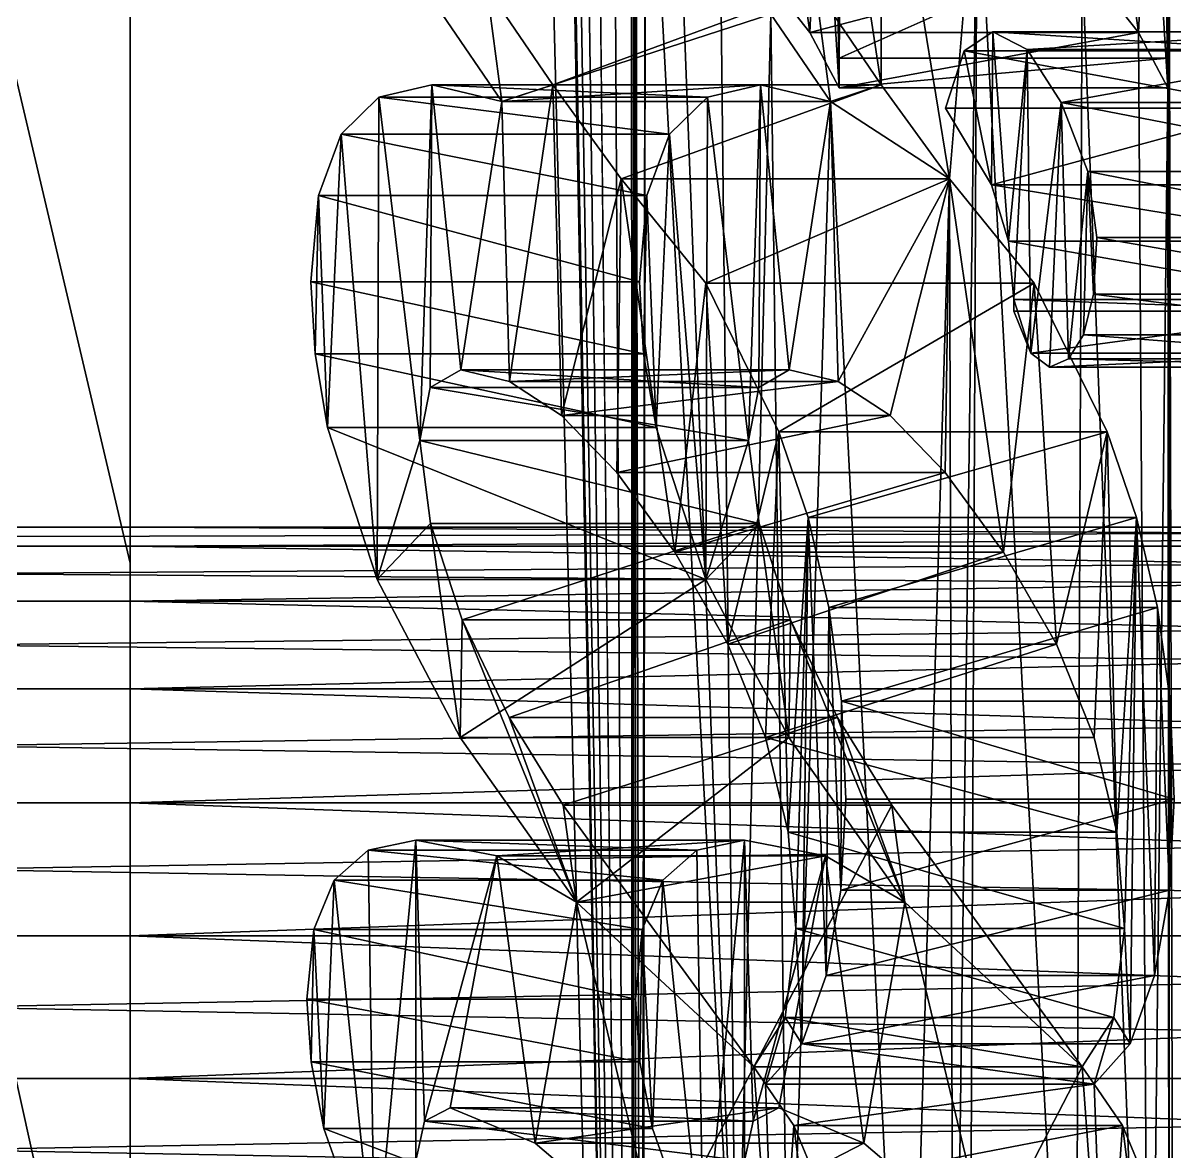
# Model space of a CAD drawing. Extents: x -32 to 32, y 0 to 66.2.
# Drawn here: x -10.292 to -7.156, y 17.925 to 20.997 of the extents above; entities that cross this region are included whole.
import ezdxf

# ---------------------------------------------------------------- set-up
doc = ezdxf.new("R2010")
doc.units = 0
doc.header["$MEASUREMENT"] = 0
doc.layers.add('STL2DXF', color=7, linetype='Continuous')

msp = doc.modelspace()

# ---------------------------------------------------------------- linework, layer by layer
at = {"layer": 'STL2DXF'}
for points in [[(-32, 0, 1), (0, 66.25, 1), (0, 0, 1)], [(0, 66.25, 1), (-32, 0, 1), (-32, 66.25, 1)], [(-21, 0, 20.125), (-10, 6.7224, 20.125), (-21, 66.25, 20.125)], [(-21, 66.25, 20.125), (-10, 6.7224, 20.125), (-10, 9.5276, 20.125)], [(-21, 66.25, 20.125), (-10, 9.5276, 20.125), (-10, 16.7224, 20.125)], [(-21, 66.25, 20.125), (-10, 16.7224, 20.125), (-10, 19.5276, 20.125)], [(-21, 66.25, 20.125), (-10, 19.5276, 20.125), (-10, 26.7224, 20.125)], [(-10, 0, 37.45), (-8.6315, 12.5972, 40.1869), (-10, 66.25, 37.45)], [(-10, 66.25, 37.45), (-8.6315, 12.5972, 40.1869), (-9.322, 49.4532, 38.8059)], [(-10, 66.25, 37.45), (-10, 48.125, 22.125), (-10, 0, 37.45)], [(-9.322, 49.4532, 38.8059), (-8.6315, 12.5972, 40.1869), (-9.2997, 49.0552, 38.8506)], [(-9.2997, 49.0552, 38.8506), (-8.6315, 12.5972, 40.1869), (-9.2326, 48.6612, 38.9848)], [(-9.2326, 48.6612, 38.9848), (-8.6315, 12.5972, 40.1869), (-9.1315, 48.3012, 39.1869)], [(-9.1315, 48.3012, 39.1869), (-8.6315, 12.5972, 40.1869), (-9.0001, 48.0052, 39.4499)], [(-10, 38.125, 22.125), (-10, 0, 37.45), (-10, 48.125, 22.125)], [(-9.0001, 48.0052, 39.4499), (-8.6315, 12.5972, 40.1869), (-8.8274, 47.7572, 39.7951)], [(-8.8274, 47.7572, 39.7951), (-8.6315, 12.5972, 40.1869), (-8.6387, 30.5732, 40.1726)], [(-10, 18.125, 22.125), (-10, 0, 37.45), (-10, 38.125, 22.125)], [(-10, 38.125, 22.125), (-10, 28.125, 22.125), (-10, 18.125, 22.125)], [(-8.6315, 12.5972, 40.1869), (-8.6284, 30.3177, 40.1932), (-8.6387, 30.5732, 40.1726)], [(-8.6284, 30.3177, 40.1932), (-8.6315, 12.5972, 40.1869), (-8.6244, 14.8692, 40.2012)], [(-8.6244, 22.1412, 40.2012), (-8.6284, 30.3177, 40.1932), (-8.6244, 14.8692, 40.2012)], [(-10, 27.7368, 22.0739), (-10, 18.5132, 22.0739), (-10, 28.125, 22.125)], [(-10, 28.125, 22.125), (-10, 18.5132, 22.0739), (-10, 18.125, 22.125)], [(-10, 27.375, 21.924), (-10, 18.875, 21.924), (-10, 27.7368, 22.0739)], [(-10, 27.7368, 22.0739), (-10, 18.875, 21.924), (-10, 18.5132, 22.0739)], [(-10, 27.0643, 21.6857), (-10, 19.1857, 21.6857), (-10, 27.375, 21.924)], [(-10, 27.375, 21.924), (-10, 19.1857, 21.6857), (-10, 18.875, 21.924)], [(-10, 26.826, 21.375), (-10, 19.424, 21.375), (-10, 27.0643, 21.6857)], [(-10, 27.0643, 21.6857), (-10, 19.424, 21.375), (-10, 19.1857, 21.6857)], [(-10, 26.6761, 21.0132), (-10, 19.5739, 21.0132), (-10, 26.826, 21.375)], [(-10, 26.826, 21.375), (-10, 19.5739, 21.0132), (-10, 19.424, 21.375)], [(-10, 19.5739, 20.2368), (-10, 26.7224, 20.125), (-10, 19.5276, 20.125)], [(-10, 26.7224, 20.125), (-10, 19.5739, 20.2368), (-10, 26.6761, 20.2368)], [(-10, 26.6761, 20.2368), (-10, 19.5739, 20.2368), (-10, 26.625, 20.625)], [(-10, 26.625, 20.625), (-10, 19.625, 20.625), (-10, 26.6761, 21.0132)], [(-10, 26.6761, 21.0132), (-10, 19.625, 20.625), (-10, 19.5739, 21.0132)], [(-10, 26.625, 20.625), (-10, 19.5739, 20.2368), (-10, 19.625, 20.625)], [(-8.6099, 15.0757, 40.2303), (-8.6244, 22.1412, 40.2012), (-8.6244, 14.8692, 40.2012)], [(-8.6244, 22.1412, 40.2012), (-8.6099, 15.0757, 40.2303), (-8.5967, 21.8712, 40.2567)], [(-8.2809, 21.9252, 43.1242), (-8.3024, 21.1652, 43.0813), (-8.1495, 20.9712, 43.3872)], [(-8.2809, 21.9252, 43.1242), (-8.1495, 20.9712, 43.3872), (-8.1199, 21.6292, 43.4462)], [(-7.3865, 21.9252, 42.677), (-7.408, 21.1652, 42.6341), (-7.255, 20.9712, 42.94)], [(-7.3865, 21.9252, 42.677), (-7.255, 20.9712, 42.94), (-7.2255, 21.6292, 42.999)], [(-8.5967, 21.8712, 40.2567), (-8.6099, 15.0757, 40.2303), (-8.6029, 17.4372, 40.2441)], [(-8.5967, 21.8712, 40.2567), (-8.6029, 17.4372, 40.2441), (-8.3498, 17.2612, 40.7504)], [(-8.5967, 21.8712, 40.2567), (-8.3498, 17.2612, 40.7504), (-8.5135, 21.5732, 40.423)], [(-8.1047, 21.8132, 41.2405), (-8.1342, 21.0932, 41.1815), (-7.9554, 20.8292, 41.5393)], [(-8.1047, 21.8132, 41.2405), (-7.9554, 20.8292, 41.5393), (-7.9554, 21.7172, 41.5393)], [(-7.0574, 21.7332, 43.3353), (-7.1718, 21.3012, 43.1063), (-7.154, 14.4292, 43.1421)], [(-7.9554, 21.7172, 41.5393), (-7.9554, 20.8292, 41.5393), (-7.7693, 20.5732, 41.9114)], [(-7.9554, 21.7172, 41.5393), (-7.7693, 20.5732, 41.9114), (-7.6942, 21.4772, 42.0616)], [(-8.1199, 21.6292, 43.4462), (-8.1495, 20.9712, 43.3872), (-8.0698, 20.8212, 43.5464)], [(-8.1199, 21.6292, 43.4462), (-8.0698, 20.8212, 43.5464), (-8.0797, 21.4692, 43.5267)], [(-7.2255, 21.6292, 42.999), (-7.255, 20.9712, 42.94), (-7.1754, 20.8212, 43.0992)], [(-7.2255, 21.6292, 42.999), (-7.1754, 20.8212, 43.0992), (-7.1853, 21.4692, 43.0795)], [(-8.5135, 21.5732, 40.423), (-8.3498, 17.2612, 40.7504), (-8.3936, 21.2792, 40.6627)], [(-8.0797, 21.4692, 43.5267), (-8.0698, 20.8212, 43.5464), (-8.0698, 20.9012, 43.5464)], [(-8.0797, 21.4692, 43.5267), (-8.0698, 20.9012, 43.5464), (-8.0663, 21.3012, 43.5535)], [(-7.6942, 21.4772, 42.0616), (-7.7693, 20.5732, 41.9114), (-7.7586, 16.6132, 41.9328)], [(-7.6942, 21.4772, 42.0616), (-7.7586, 16.6132, 41.9328), (-7.7157, 16.7172, 42.0187)], [(-7.6942, 21.4772, 42.0616), (-7.7157, 16.7172, 42.0187), (-7.4276, 16.5172, 42.5947)], [(-7.6942, 21.4772, 42.0616), (-7.4276, 16.5172, 42.5947), (-7.408, 21.1652, 42.6341)], [(-7.1853, 21.4692, 43.0795), (-7.1754, 20.8212, 43.0992), (-7.1754, 20.9012, 43.0992)], [(-7.1853, 21.4692, 43.0795), (-7.1754, 20.9012, 43.0992), (-7.1718, 21.3012, 43.1063)], [(-7.1718, 21.3012, 43.1063), (-8.0698, 20.9012, 43.5464), (-7.1754, 20.9012, 43.0992)], [(-8.0698, 20.9012, 43.5464), (-7.1718, 21.3012, 43.1063), (-8.0663, 21.3012, 43.5535)], [(-7.1754, 20.9012, 43.0992), (-7.1718, 16.4692, 43.1063), (-7.1718, 21.3012, 43.1063)], [(-7.1718, 21.3012, 43.1063), (-7.1718, 16.4692, 43.1063), (-7.1718, 14.7687, 43.1063)], [(-7.1718, 21.3012, 43.1063), (-7.1718, 14.7687, 43.1063), (-7.154, 14.4292, 43.1421)], [(-8.3936, 21.2792, 40.6627), (-8.3498, 17.2612, 40.7504), (-8.2559, 21.0212, 40.9382)], [(-7.408, 21.1652, 42.6341), (-8.1495, 20.9712, 43.3872), (-8.3024, 21.1652, 43.0813)], [(-8.1495, 20.9712, 43.3872), (-7.408, 21.1652, 42.6341), (-7.255, 20.9712, 42.94)], [(-7.408, 21.1652, 42.6341), (-7.4276, 16.5172, 42.5947), (-7.2255, 16.4452, 42.999)], [(-7.408, 21.1652, 42.6341), (-7.2255, 16.4452, 42.999), (-7.255, 20.9712, 42.94)], [(-9.0287, 21.0932, 41.6287), (-9.1503, 21.0212, 41.3854), (-8.9879, 20.7837, 41.7102)], [(-8.8498, 20.8292, 41.9865), (-8.1342, 21.0932, 41.1815), (-9.0287, 21.0932, 41.6287)], [(-9.0287, 21.0932, 41.6287), (-8.9879, 20.7837, 41.7102), (-8.8498, 20.8292, 41.9865)], [(-8.1342, 21.0932, 41.1815), (-8.8498, 20.8292, 41.9865), (-7.9554, 20.8292, 41.5393)], [(-8.1342, 21.0932, 41.1815), (-8.2559, 21.0212, 40.9382), (-8.0935, 20.7837, 41.263)], [(-8.1342, 21.0932, 41.1815), (-8.0935, 20.7837, 41.263), (-7.9554, 20.8292, 41.5393)], [(-8.2559, 21.0212, 40.9382), (-8.9879, 20.7837, 41.7102), (-9.1503, 21.0212, 41.3854)], [(-8.9879, 20.7837, 41.7102), (-8.2559, 21.0212, 40.9382), (-8.0935, 20.7837, 41.263)], [(-8.2559, 21.0212, 40.9382), (-8.3498, 17.2612, 40.7504), (-8.2078, 17.1652, 41.0344)], [(-8.2559, 21.0212, 40.9382), (-8.2078, 17.1652, 41.0344), (-8.0935, 20.7837, 41.263)], [(-7.255, 20.9712, 42.94), (-8.0698, 20.8212, 43.5464), (-8.1495, 20.9712, 43.3872)], [(-8.0698, 20.8212, 43.5464), (-7.255, 20.9712, 42.94), (-7.1754, 20.8212, 43.0992)], [(-7.6513, 20.9732, 44.3836), (-6.8355, 20.9212, 43.7789), (-7.73, 20.9212, 44.2261)], [(-7.73, 20.9212, 44.2261), (-7.6548, 20.5572, 44.3764), (-7.6513, 20.9732, 44.3836)], [(-7.6513, 20.9732, 44.3836), (-7.6548, 20.5572, 44.3764), (-7.6092, 20.4032, 44.4676)], [(-7.5582, 20.9252, 44.5696), (-6.7568, 20.9732, 43.9363), (-7.6513, 20.9732, 44.3836)], [(-6.8355, 20.9212, 43.7789), (-7.6513, 20.9732, 44.3836), (-6.7568, 20.9732, 43.9363)], [(-7.6513, 20.9732, 44.3836), (-7.6092, 20.4032, 44.4676), (-7.5582, 20.9252, 44.5696)], [(-6.7568, 20.9732, 43.9363), (-7.5582, 20.9252, 44.5696), (-6.6638, 20.9252, 44.1224)], [(-7.255, 20.9712, 42.94), (-7.2255, 16.4452, 42.999), (-7.1754, 20.8212, 43.0992)], [(-7.73, 20.9212, 44.2261), (-6.8856, 20.7652, 43.6787), (-7.7801, 20.7652, 44.126)], [(-7.6548, 20.5572, 44.3764), (-7.73, 20.9212, 44.2261), (-7.7801, 20.7652, 44.126)], [(-6.8856, 20.7652, 43.6787), (-7.73, 20.9212, 44.2261), (-6.8355, 20.9212, 43.7789)], [(-7.5582, 20.9252, 44.5696), (-7.6092, 20.4032, 44.4676), (-7.594, 20.2452, 44.498)], [(-7.594, 20.2452, 44.498), (-7.5484, 20.0992, 44.5893), (-7.5582, 20.9252, 44.5696)], [(-7.4652, 20.7812, 44.7556), (-6.6638, 20.9252, 44.1224), (-7.5582, 20.9252, 44.5696)], [(-7.5582, 20.9252, 44.5696), (-7.5484, 20.0992, 44.5893), (-7.4652, 20.7812, 44.7556)], [(-6.6638, 20.9252, 44.1224), (-7.4652, 20.7812, 44.7556), (-6.5708, 20.7812, 44.3084)], [(-7.1754, 20.9012, 43.0992), (-8.0698, 20.8212, 43.5464), (-7.1754, 20.8212, 43.0992)], [(-8.0698, 20.8212, 43.5464), (-7.1754, 20.9012, 43.0992), (-8.0698, 20.9012, 43.5464)], [(-7.1754, 20.8212, 43.0992), (-7.1718, 16.4692, 43.1063), (-7.1754, 20.9012, 43.0992)], [(-9.1789, 20.8292, 41.3282), (-8.4285, 20.7957, 40.593), (-9.3229, 20.7957, 41.0402)], [(-9.2111, 19.8612, 41.2638), (-9.1789, 20.8292, 41.3282), (-9.3229, 20.7957, 41.0402)], [(-9.1789, 20.8292, 41.3282), (-9.2111, 19.8612, 41.2638), (-9.1834, 20.0052, 41.3193)], [(-9.1789, 20.8292, 41.3282), (-9.1834, 20.0052, 41.3193), (-9.1002, 20.0532, 41.4856)], [(-8.4285, 20.7957, 40.593), (-9.1789, 20.8292, 41.3282), (-8.2845, 20.8292, 40.881)], [(-8.9879, 20.7837, 41.7102), (-8.2845, 20.8292, 40.881), (-9.1789, 20.8292, 41.3282)], [(-9.1789, 20.8292, 41.3282), (-9.1002, 20.0532, 41.4856), (-8.9879, 20.7837, 41.7102)], [(-8.2845, 20.8292, 40.881), (-8.9879, 20.7837, 41.7102), (-8.0935, 20.7837, 41.263)], [(-8.8498, 20.8292, 41.9865), (-8.9879, 20.7837, 41.7102), (-8.9672, 20.0222, 41.7517)], [(-8.8498, 20.8292, 41.9865), (-8.9672, 20.0222, 41.7517), (-8.8256, 19.9292, 42.0348)], [(-8.6637, 20.5732, 42.3586), (-7.9554, 20.8292, 41.5393), (-8.8498, 20.8292, 41.9865)], [(-8.8498, 20.8292, 41.9865), (-8.8256, 19.9292, 42.0348), (-8.6637, 20.5732, 42.3586)], [(-7.9554, 20.8292, 41.5393), (-8.6637, 20.5732, 42.3586), (-7.7693, 20.5732, 41.9114)], [(-8.2845, 20.8292, 40.881), (-8.3167, 19.8612, 40.8166), (-8.4285, 20.7957, 40.593)], [(-8.3167, 19.8612, 40.8166), (-8.2845, 20.8292, 40.881), (-8.289, 20.0052, 40.872)], [(-8.289, 20.0052, 40.872), (-8.2845, 20.8292, 40.881), (-8.2058, 20.0532, 41.0384)], [(-8.2058, 20.0532, 41.0384), (-8.2845, 20.8292, 40.881), (-8.0935, 20.7837, 41.263)], [(-7.9554, 20.8292, 41.5393), (-8.0935, 20.7837, 41.263), (-7.7693, 20.5732, 41.9114)], [(-9.3229, 20.7957, 41.0402), (-8.5314, 20.6952, 40.3873), (-9.4258, 20.6952, 40.8345)], [(-9.4258, 20.6952, 40.8345), (-9.3274, 19.4832, 41.0312), (-9.3229, 20.7957, 41.0402)], [(-9.3229, 20.7957, 41.0402), (-9.3274, 19.4832, 41.0312), (-9.2111, 19.8612, 41.2638)], [(-8.5314, 20.6952, 40.3873), (-9.3229, 20.7957, 41.0402), (-8.4285, 20.7957, 40.593)], [(-8.433, 19.4832, 40.584), (-8.5314, 20.6952, 40.3873), (-8.4285, 20.7957, 40.593)], [(-8.433, 19.4832, 40.584), (-8.4285, 20.7957, 40.593), (-8.3167, 19.8612, 40.8166)], [(-7.1754, 20.8212, 43.0992), (-7.2255, 16.4452, 42.999), (-7.1718, 16.4692, 43.1063)], [(-8.9879, 20.7837, 41.7102), (-9.1002, 20.0532, 41.4856), (-8.9672, 20.0222, 41.7517)], [(-8.0935, 20.7837, 41.263), (-8.2078, 17.1652, 41.0344), (-7.8838, 16.6932, 41.6824)], [(-8.2058, 20.0532, 41.0384), (-8.0935, 20.7837, 41.263), (-8.0728, 20.0222, 41.3045)], [(-8.0935, 20.7837, 41.263), (-7.8838, 16.6932, 41.6824), (-7.7693, 20.5732, 41.9114)], [(-8.0728, 20.0222, 41.3045), (-8.0935, 20.7837, 41.263), (-7.7693, 20.5732, 41.9114)], [(-6.8856, 20.7652, 43.6787), (-7.6548, 20.5572, 44.3764), (-7.7801, 20.7652, 44.126)], [(-7.6548, 20.5572, 44.3764), (-6.8856, 20.7652, 43.6787), (-6.7604, 20.5572, 43.9292)], [(-7.4652, 20.7812, 44.7556), (-7.5484, 20.0992, 44.5893), (-7.4974, 20.0612, 44.6912)], [(-7.4652, 20.7812, 44.7556), (-7.4974, 20.0612, 44.6912), (-7.4455, 20.0832, 44.795)], [(-6.4983, 20.5932, 44.4533), (-7.4652, 20.7812, 44.7556), (-7.3928, 20.5932, 44.9005)], [(-7.4652, 20.7812, 44.7556), (-6.4983, 20.5932, 44.4533), (-6.5708, 20.7812, 44.3084)], [(-7.4652, 20.7812, 44.7556), (-7.4455, 20.0832, 44.795), (-7.3928, 20.5932, 44.9005)], [(-9.4258, 20.6952, 40.8345), (-8.5931, 20.5277, 40.2638), (-9.4875, 20.5277, 40.711)], [(-9.4875, 20.5277, 40.711), (-9.4629, 19.8967, 40.7602), (-9.4258, 20.6952, 40.8345)], [(-9.4258, 20.6952, 40.8345), (-9.4629, 19.8967, 40.7602), (-9.3274, 19.4832, 41.0312)], [(-8.5931, 20.5277, 40.2638), (-9.4258, 20.6952, 40.8345), (-8.5314, 20.6952, 40.3873)], [(-8.5685, 19.8967, 40.313), (-8.5931, 20.5277, 40.2638), (-8.5314, 20.6952, 40.3873)], [(-8.5685, 19.8967, 40.313), (-8.5314, 20.6952, 40.3873), (-8.433, 19.4832, 40.584)], [(-8.6637, 20.5732, 42.3586), (-8.8256, 19.9292, 42.0348), (-8.6756, 19.7742, 42.3349)], [(-8.6637, 20.5732, 42.3586), (-8.6756, 19.7742, 42.3349), (-8.5171, 19.5572, 42.6519)], [(-8.433, 20.2892, 42.8201), (-7.7693, 20.5732, 41.9114), (-8.6637, 20.5732, 42.3586)], [(-8.6637, 20.5732, 42.3586), (-8.5171, 19.5572, 42.6519), (-8.433, 20.2892, 42.8201)], [(-7.7693, 20.5732, 41.9114), (-8.433, 20.2892, 42.8201), (-7.5386, 20.2892, 42.3729)], [(-8.0728, 20.0222, 41.3045), (-7.7693, 20.5732, 41.9114), (-7.9312, 19.9292, 41.5876)], [(-7.9312, 19.9292, 41.5876), (-7.7693, 20.5732, 41.9114), (-7.7812, 19.7742, 41.8877)], [(-7.7693, 20.5732, 41.9114), (-7.8838, 16.6932, 41.6824), (-7.7586, 16.6132, 41.9328)], [(-7.7812, 19.7742, 41.8877), (-7.7693, 20.5732, 41.9114), (-7.6226, 19.5572, 42.2047)], [(-7.6226, 19.5572, 42.2047), (-7.7693, 20.5732, 41.9114), (-7.5386, 20.2892, 42.3729)], [(-7.3928, 20.5932, 44.9005), (-7.4455, 20.0832, 44.795), (-7.4044, 20.1492, 44.8773)], [(-7.3928, 20.5932, 44.9005), (-7.4044, 20.1492, 44.8773), (-7.3776, 20.2592, 44.9309)], [(-6.4742, 20.4132, 44.5016), (-7.3928, 20.5932, 44.9005), (-7.3686, 20.4132, 44.9488)], [(-7.3928, 20.5932, 44.9005), (-6.4742, 20.4132, 44.5016), (-6.4983, 20.5932, 44.4533)], [(-7.3928, 20.5932, 44.9005), (-7.3776, 20.2592, 44.9309), (-7.3686, 20.4132, 44.9488)], [(-7.6548, 20.5572, 44.3764), (-6.7148, 20.4032, 44.0204), (-7.6092, 20.4032, 44.4676)], [(-6.7148, 20.4032, 44.0204), (-7.6548, 20.5572, 44.3764), (-6.7604, 20.5572, 43.9292)], [(-9.4875, 20.5277, 40.711), (-8.6137, 20.2932, 40.2227), (-9.5081, 20.2932, 40.6699)], [(-9.4968, 20.0971, 40.6925), (-9.4875, 20.5277, 40.711), (-9.5081, 20.2932, 40.6699)], [(-9.4875, 20.5277, 40.711), (-9.4968, 20.0971, 40.6925), (-9.4629, 19.8967, 40.7602)], [(-8.6137, 20.2932, 40.2227), (-9.4875, 20.5277, 40.711), (-8.5931, 20.5277, 40.2638)], [(-8.5931, 20.5277, 40.2638), (-8.6024, 20.0971, 40.2453), (-8.6137, 20.2932, 40.2227)], [(-8.6024, 20.0971, 40.2453), (-8.5931, 20.5277, 40.2638), (-8.5685, 19.8967, 40.313)], [(-7.6092, 20.4032, 44.4676), (-6.6996, 20.2452, 44.0508), (-7.594, 20.2452, 44.498)], [(-6.6996, 20.2452, 44.0508), (-7.6092, 20.4032, 44.4676), (-6.7148, 20.4032, 44.0204)], [(-6.4831, 20.2592, 44.4837), (-7.3686, 20.4132, 44.9488), (-7.3776, 20.2592, 44.9309)], [(-7.3686, 20.4132, 44.9488), (-6.4831, 20.2592, 44.4837), (-6.4742, 20.4132, 44.5016)], [(-9.5081, 20.2932, 40.6699), (-8.6024, 20.0971, 40.2453), (-9.4968, 20.0971, 40.6925)], [(-8.6024, 20.0971, 40.2453), (-9.5081, 20.2932, 40.6699), (-8.6137, 20.2932, 40.2227)], [(-8.433, 20.2892, 42.8201), (-8.5171, 19.5572, 42.6519), (-8.3731, 19.3072, 42.94)], [(-8.2344, 19.8852, 43.2172), (-7.5386, 20.2892, 42.3729), (-8.433, 20.2892, 42.8201)], [(-8.433, 20.2892, 42.8201), (-8.3731, 19.3072, 42.94), (-8.2344, 19.8852, 43.2172)], [(-7.5386, 20.2892, 42.3729), (-8.2344, 19.8852, 43.2172), (-7.34, 19.8852, 42.77)], [(-7.6226, 19.5572, 42.2047), (-7.5386, 20.2892, 42.3729), (-7.4786, 19.3072, 42.4927)], [(-7.4786, 19.3072, 42.4927), (-7.5386, 20.2892, 42.3729), (-7.34, 19.8852, 42.77)], [(-6.51, 20.1492, 44.4301), (-7.3776, 20.2592, 44.9309), (-7.4044, 20.1492, 44.8773)], [(-7.3776, 20.2592, 44.9309), (-6.51, 20.1492, 44.4301), (-6.4831, 20.2592, 44.4837)], [(-7.594, 20.2452, 44.498), (-6.6996, 20.2132, 44.0508), (-7.594, 20.2132, 44.498)], [(-6.6996, 20.2132, 44.0508), (-7.594, 20.2452, 44.498), (-6.6996, 20.2452, 44.0508)], [(-7.5484, 20.0992, 44.5893), (-7.594, 20.2452, 44.498), (-7.594, 20.2132, 44.498)], [(-6.6996, 20.2132, 44.0508), (-7.5484, 20.0992, 44.5893), (-7.594, 20.2132, 44.498)], [(-7.5484, 20.0992, 44.5893), (-6.6996, 20.2132, 44.0508), (-6.654, 20.0992, 44.1421)], [(-6.5511, 20.0832, 44.3478), (-7.4044, 20.1492, 44.8773), (-7.4455, 20.0832, 44.795)], [(-7.4044, 20.1492, 44.8773), (-6.5511, 20.0832, 44.3478), (-6.51, 20.1492, 44.4301)], [(-9.4968, 20.0971, 40.6925), (-8.5685, 19.8967, 40.313), (-9.4629, 19.8967, 40.7602)], [(-8.5685, 19.8967, 40.313), (-9.4968, 20.0971, 40.6925), (-8.6024, 20.0971, 40.2453)], [(-6.654, 20.0992, 44.1421), (-7.4974, 20.0612, 44.6912), (-7.5484, 20.0992, 44.5893)], [(-7.4974, 20.0612, 44.6912), (-6.654, 20.0992, 44.1421), (-6.603, 20.0612, 44.244)], [(-6.603, 20.0612, 44.244), (-7.4455, 20.0832, 44.795), (-7.4974, 20.0612, 44.6912)], [(-7.4455, 20.0832, 44.795), (-6.603, 20.0612, 44.244), (-6.5511, 20.0832, 44.3478)], [(-8.289, 20.0052, 40.872), (-9.1002, 20.0532, 41.4856), (-9.1834, 20.0052, 41.3193)], [(-8.2058, 20.0532, 41.0384), (-8.9672, 20.0222, 41.7517), (-9.1002, 20.0532, 41.4856)], [(-9.1002, 20.0532, 41.4856), (-8.289, 20.0052, 40.872), (-8.2058, 20.0532, 41.0384)], [(-8.9672, 20.0222, 41.7517), (-8.2058, 20.0532, 41.0384), (-8.0728, 20.0222, 41.3045)], [(-8.0728, 20.0222, 41.3045), (-8.8256, 19.9292, 42.0348), (-8.9672, 20.0222, 41.7517)], [(-8.8256, 19.9292, 42.0348), (-8.0728, 20.0222, 41.3045), (-7.9312, 19.9292, 41.5876)], [(-8.3167, 19.8612, 40.8166), (-9.1834, 20.0052, 41.3193), (-9.2111, 19.8612, 41.2638)], [(-9.1834, 20.0052, 41.3193), (-8.3167, 19.8612, 40.8166), (-8.289, 20.0052, 40.872)], [(-7.9312, 19.9292, 41.5876), (-8.6756, 19.7742, 42.3349), (-8.8256, 19.9292, 42.0348)], [(-8.6756, 19.7742, 42.3349), (-7.9312, 19.9292, 41.5876), (-7.7812, 19.7742, 41.8877)], [(-9.4629, 19.8967, 40.7602), (-8.433, 19.4832, 40.584), (-9.3274, 19.4832, 41.0312)], [(-8.433, 19.4832, 40.584), (-9.4629, 19.8967, 40.7602), (-8.5685, 19.8967, 40.313)], [(-8.2344, 19.8852, 43.2172), (-8.3731, 19.3072, 42.94), (-8.2702, 19.0532, 43.1457)], [(-8.2344, 19.8852, 43.2172), (-8.2702, 19.0532, 43.1457), (-8.2085, 18.7952, 43.2691)], [(-8.1546, 19.6517, 43.3769), (-7.34, 19.8852, 42.77), (-8.2344, 19.8852, 43.2172)], [(-8.2344, 19.8852, 43.2172), (-8.2085, 18.7952, 43.2691), (-8.1546, 19.6517, 43.3769)], [(-7.34, 19.8852, 42.77), (-8.1546, 19.6517, 43.3769), (-7.2602, 19.6517, 42.9297)], [(-7.4786, 19.3072, 42.4927), (-7.34, 19.8852, 42.77), (-7.3758, 19.0532, 42.6985)], [(-7.3758, 19.0532, 42.6985), (-7.34, 19.8852, 42.77), (-7.3141, 18.7952, 42.8219)], [(-7.3141, 18.7952, 42.8219), (-7.34, 19.8852, 42.77), (-7.2602, 19.6517, 42.9297)], [(-9.2111, 19.8612, 41.2638), (-9.3274, 19.4832, 41.0312), (-9.1825, 19.6352, 41.321)], [(-8.2881, 19.6352, 40.8738), (-9.2111, 19.8612, 41.2638), (-9.1825, 19.6352, 41.321)], [(-9.2111, 19.8612, 41.2638), (-8.2881, 19.6352, 40.8738), (-8.3167, 19.8612, 40.8166)], [(-8.433, 19.4832, 40.584), (-8.3167, 19.8612, 40.8166), (-8.2881, 19.6352, 40.8738)], [(-7.7812, 19.7742, 41.8877), (-8.5171, 19.5572, 42.6519), (-8.6756, 19.7742, 42.3349)], [(-8.5171, 19.5572, 42.6519), (-7.7812, 19.7742, 41.8877), (-7.6226, 19.5572, 42.2047)], [(-9.1825, 19.6352, 41.321), (-9.3274, 19.4832, 41.0312), (-9.1016, 19.0527, 41.4829)], [(-9.0966, 19.3732, 41.4928), (-8.2881, 19.6352, 40.8738), (-9.1825, 19.6352, 41.321)], [(-9.1825, 19.6352, 41.321), (-9.1016, 19.0527, 41.4829), (-9.0966, 19.3732, 41.4928)], [(-8.2881, 19.6352, 40.8738), (-9.0966, 19.3732, 41.4928), (-8.2022, 19.3732, 41.0456)], [(-8.433, 19.4832, 40.584), (-8.2881, 19.6352, 40.8738), (-8.2071, 19.0527, 41.0357)], [(-8.2071, 19.0527, 41.0357), (-8.2881, 19.6352, 40.8738), (-8.2022, 19.3732, 41.0456)], [(-8.1546, 19.6517, 43.3769), (-8.2085, 18.7952, 43.2691), (-8.1879, 18.5332, 43.3102)], [(-8.1546, 19.6517, 43.3769), (-8.1879, 18.5332, 43.3102), (-8.1718, 18.2192, 43.3424)], [(-8.1546, 19.6517, 43.3769), (-8.1718, 18.2192, 43.3424), (-8.1056, 18.4052, 43.4748)], [(-8.0976, 19.4072, 43.4909), (-7.2602, 19.6517, 42.9297), (-8.1546, 19.6517, 43.3769)], [(-8.1546, 19.6517, 43.3769), (-8.1056, 18.4052, 43.4748), (-8.0976, 19.4072, 43.4909)], [(-7.2602, 19.6517, 42.9297), (-8.0976, 19.4072, 43.4909), (-7.2031, 19.4072, 43.0437)], [(-7.3141, 18.7952, 42.8219), (-7.2602, 19.6517, 42.9297), (-7.2935, 18.5332, 42.863)], [(-7.2935, 18.5332, 42.863), (-7.2602, 19.6517, 42.9297), (-7.2774, 18.2192, 42.8952)], [(-7.2774, 18.2192, 42.8952), (-7.2602, 19.6517, 42.9297), (-7.2112, 18.4052, 43.0276)], [(-7.2112, 18.4052, 43.0276), (-7.2602, 19.6517, 42.9297), (-7.2031, 19.4072, 43.0437)], [(0, 19.625, 10.625), (-21, 19.5739, 10.2368), (0, 19.5739, 10.2368)], [(-21, 19.5739, 10.2368), (0, 19.625, 10.625), (-21, 19.625, 10.625)], [(-21, 19.5739, 11.0132), (0, 19.625, 10.625), (0, 19.5739, 11.0132)], [(0, 19.625, 10.625), (-21, 19.5739, 11.0132), (-21, 19.625, 10.625)], [(-10, 19.625, 20.625), (0, 19.5739, 20.2368), (0, 19.625, 20.625)], [(0, 19.5739, 20.2368), (-10, 19.625, 20.625), (-10, 19.5739, 20.2368)], [(-10, 19.5739, 21.0132), (0, 19.625, 20.625), (0, 19.5739, 21.0132)], [(0, 19.625, 20.625), (-10, 19.5739, 21.0132), (-10, 19.625, 20.625)], [(-21, 19.424, 11.375), (0, 19.5739, 11.0132), (0, 19.424, 11.375)], [(0, 19.5739, 11.0132), (-21, 19.424, 11.375), (-21, 19.5739, 11.0132)], [(-21, 19.5739, 10.2368), (0, 19.424, 9.875), (0, 19.5739, 10.2368)], [(0, 19.424, 9.875), (-21, 19.5739, 10.2368), (-21, 19.424, 9.875)], [(-10, 19.424, 21.375), (0, 19.5739, 21.0132), (0, 19.424, 21.375)], [(0, 19.5739, 21.0132), (-10, 19.424, 21.375), (-10, 19.5739, 21.0132)], [(-10, 19.5739, 20.2368), (0, 19.424, 19.875), (0, 19.5739, 20.2368)], [(0, 19.424, 19.875), (-10, 19.5739, 20.2368), (-10, 19.424, 19.875)], [(-10, 19.424, 19.875), (-10, 19.5739, 20.2368), (-10, 19.5276, 20.125)], [(-7.6226, 19.5572, 42.2047), (-8.3731, 19.3072, 42.94), (-8.5171, 19.5572, 42.6519)], [(-8.3731, 19.3072, 42.94), (-7.6226, 19.5572, 42.2047), (-7.4786, 19.3072, 42.4927)], [(-10, 16.826, 19.875), (-10, 19.424, 19.875), (-10, 19.5276, 20.125)], [(-10, 16.826, 19.875), (-10, 19.5276, 20.125), (-10, 16.7224, 20.125)], [(-8.433, 19.4832, 40.584), (-9.1016, 19.0527, 41.4829), (-9.3274, 19.4832, 41.0312)], [(-9.1016, 19.0527, 41.4829), (-8.433, 19.4832, 40.584), (-8.2071, 19.0527, 41.0357)], [(-21, 19.1857, 11.6857), (0, 19.424, 11.375), (0, 19.1857, 11.6857)], [(0, 19.424, 11.375), (-21, 19.1857, 11.6857), (-21, 19.424, 11.375)], [(-21, 19.424, 9.875), (0, 19.1857, 9.5643), (0, 19.424, 9.875)], [(0, 19.1857, 9.5643), (-21, 19.424, 9.875), (-21, 19.1857, 9.5643)], [(-10, 17.0643, 19.5643), (-10, 19.1857, 19.5643), (-10, 19.424, 19.875)], [(-10, 17.0643, 19.5643), (-10, 19.424, 19.875), (-10, 16.826, 19.875)], [(-10, 19.1857, 21.6857), (0, 19.424, 21.375), (0, 19.1857, 21.6857)], [(0, 19.424, 21.375), (-10, 19.1857, 21.6857), (-10, 19.424, 21.375)], [(-10, 19.424, 19.875), (0, 19.1857, 19.5643), (0, 19.424, 19.875)], [(0, 19.1857, 19.5643), (-10, 19.424, 19.875), (-10, 19.1857, 19.5643)], [(-8.0976, 19.4072, 43.4909), (-8.1056, 18.4052, 43.4748), (-8.0654, 18.6372, 43.5553)], [(-8.0634, 19.1517, 43.5593), (-7.2031, 19.4072, 43.0437), (-8.0976, 19.4072, 43.4909)], [(-8.0976, 19.4072, 43.4909), (-8.0654, 18.6372, 43.5553), (-8.0634, 19.1517, 43.5593)], [(-7.2031, 19.4072, 43.0437), (-8.0634, 19.1517, 43.5593), (-7.1689, 19.1517, 43.1121)], [(-7.2112, 18.4052, 43.0276), (-7.2031, 19.4072, 43.0437), (-7.1709, 18.6372, 43.1081)], [(-7.1709, 18.6372, 43.1081), (-7.2031, 19.4072, 43.0437), (-7.1689, 19.1517, 43.1121)], [(-9.0966, 19.3732, 41.4928), (-9.1016, 19.0527, 41.4829), (-8.7854, 18.6052, 42.1153)], [(-8.9687, 19.1072, 41.7486), (-8.2022, 19.3732, 41.0456), (-9.0966, 19.3732, 41.4928)], [(-9.0966, 19.3732, 41.4928), (-8.7854, 18.6052, 42.1153), (-8.9687, 19.1072, 41.7486)], [(-8.2022, 19.3732, 41.0456), (-8.9687, 19.1072, 41.7486), (-8.0743, 19.1072, 41.3014)], [(-8.2071, 19.0527, 41.0357), (-8.2022, 19.3732, 41.0456), (-7.891, 18.6052, 41.6681)], [(-7.891, 18.6052, 41.6681), (-8.2022, 19.3732, 41.0456), (-8.0743, 19.1072, 41.3014)], [(-7.4786, 19.3072, 42.4927), (-8.2702, 19.0532, 43.1457), (-8.3731, 19.3072, 42.94)], [(-8.2702, 19.0532, 43.1457), (-7.4786, 19.3072, 42.4927), (-7.3758, 19.0532, 42.6985)], [(-21, 19.1857, 11.6857), (0, 18.875, 11.924), (-21, 18.875, 11.924)], [(0, 18.875, 11.924), (-21, 19.1857, 11.6857), (0, 19.1857, 11.6857)], [(0, 19.1857, 9.5643), (-21, 18.875, 9.326), (0, 18.875, 9.326)], [(-21, 18.875, 9.326), (0, 19.1857, 9.5643), (-21, 19.1857, 9.5643)], [(-10, 17.375, 19.326), (-10, 18.875, 19.326), (-10, 19.1857, 19.5643)], [(-10, 17.375, 19.326), (-10, 19.1857, 19.5643), (-10, 17.0643, 19.5643)], [(-10, 19.1857, 21.6857), (0, 18.875, 21.924), (-10, 18.875, 21.924)], [(0, 18.875, 21.924), (-10, 19.1857, 21.6857), (0, 19.1857, 21.6857)], [(0, 19.1857, 19.5643), (-10, 18.875, 19.326), (0, 18.875, 19.326)], [(-10, 18.875, 19.326), (0, 19.1857, 19.5643), (-10, 19.1857, 19.5643)], [(-8.0634, 19.1517, 43.5593), (-8.0654, 18.6372, 43.5553), (-8.052, 18.8852, 43.5822)], [(-7.1575, 18.8852, 43.1349), (-8.0634, 19.1517, 43.5593), (-8.052, 18.8852, 43.5822)], [(-8.0634, 19.1517, 43.5593), (-7.1575, 18.8852, 43.1349), (-7.1689, 19.1517, 43.1121)], [(-7.1709, 18.6372, 43.1081), (-7.1689, 19.1517, 43.1121), (-7.1575, 18.8852, 43.1349)], [(-8.8212, 18.8692, 42.0437), (-8.0743, 19.1072, 41.3014), (-8.9687, 19.1072, 41.7486)], [(-8.9687, 19.1072, 41.7486), (-8.7854, 18.6052, 42.1153), (-8.8212, 18.8692, 42.0437)], [(-8.0743, 19.1072, 41.3014), (-8.8212, 18.8692, 42.0437), (-7.9267, 18.8692, 41.5965)], [(-7.891, 18.6052, 41.6681), (-8.0743, 19.1072, 41.3014), (-7.9267, 18.8692, 41.5965)], [(-8.2071, 19.0527, 41.0357), (-8.7854, 18.6052, 42.1153), (-9.1016, 19.0527, 41.4829)], [(-8.7854, 18.6052, 42.1153), (-8.2071, 19.0527, 41.0357), (-7.891, 18.6052, 41.6681)], [(-8.2702, 19.0532, 43.1457), (-7.3141, 18.7952, 42.8219), (-8.2085, 18.7952, 43.2691)], [(-7.3141, 18.7952, 42.8219), (-8.2702, 19.0532, 43.1457), (-7.3758, 19.0532, 42.6985)], [(-7.1575, 18.8852, 43.1349), (-8.0654, 18.6372, 43.5553), (-7.1709, 18.6372, 43.1081)], [(-8.0654, 18.6372, 43.5553), (-7.1575, 18.8852, 43.1349), (-8.052, 18.8852, 43.5822)], [(-21, 18.875, 11.924), (0, 18.5132, 12.0739), (-21, 18.5132, 12.0739)], [(0, 18.5132, 12.0739), (-21, 18.875, 11.924), (0, 18.875, 11.924)], [(0, 18.875, 9.326), (-21, 18.5132, 9.1761), (0, 18.5132, 9.1761)], [(-21, 18.5132, 9.1761), (0, 18.875, 9.326), (-21, 18.875, 9.326)], [(-10, 17.7368, 19.1761), (-10, 18.5132, 19.1761), (-10, 18.875, 19.326)], [(-10, 17.7368, 19.1761), (-10, 18.875, 19.326), (-10, 17.375, 19.326)], [(-10, 18.875, 21.924), (0, 18.5132, 22.0739), (-10, 18.5132, 22.0739)], [(0, 18.5132, 22.0739), (-10, 18.875, 21.924), (0, 18.875, 21.924)], [(0, 18.875, 19.326), (-10, 18.5132, 19.1761), (0, 18.5132, 19.1761)], [(-10, 18.5132, 19.1761), (0, 18.875, 19.326), (-10, 18.875, 19.326)], [(-8.3024, 18.1572, 43.0813), (-7.9267, 18.8692, 41.5965), (-8.8212, 18.8692, 42.0437)], [(-8.8212, 18.8692, 42.0437), (-8.7854, 18.6052, 42.1153), (-8.3024, 18.1572, 43.0813)], [(-7.9267, 18.8692, 41.5965), (-8.3024, 18.1572, 43.0813), (-7.408, 18.1572, 42.6341)], [(-7.891, 18.6052, 41.6681), (-7.9267, 18.8692, 41.5965), (-7.408, 18.1572, 42.6341)], [(-8.2085, 18.7952, 43.2691), (-7.2935, 18.5332, 42.863), (-8.1879, 18.5332, 43.3102)], [(-7.2935, 18.5332, 42.863), (-8.2085, 18.7952, 43.2691), (-7.3141, 18.7952, 42.8219)], [(-9.2219, 18.7732, 41.2423), (-8.4574, 18.7462, 40.5353), (-9.3518, 18.7462, 40.9825)], [(-9.3518, 18.7462, 40.9825), (-9.3337, 17.5972, 41.0187), (-9.2219, 18.7732, 41.2423)], [(-9.2219, 18.7732, 41.2423), (-9.3337, 17.5972, 41.0187), (-9.2219, 17.9012, 41.2423)], [(-8.4574, 18.7462, 40.5353), (-9.2219, 18.7732, 41.2423), (-8.3274, 18.7732, 40.7951)], [(-9.0018, 18.7312, 41.6824), (-8.3274, 18.7732, 40.7951), (-9.2219, 18.7732, 41.2423)], [(-9.2219, 18.7732, 41.2423), (-9.2219, 17.9012, 41.2423), (-9.1986, 18.0092, 41.2888)], [(-9.2219, 18.7732, 41.2423), (-9.1986, 18.0092, 41.2888), (-9.0018, 18.7312, 41.6824)], [(-8.3274, 18.7732, 40.7951), (-9.0018, 18.7312, 41.6824), (-8.1074, 18.7312, 41.2352)], [(-8.4392, 17.5972, 40.5715), (-8.4574, 18.7462, 40.5353), (-8.3274, 18.7732, 40.7951)], [(-8.4392, 17.5972, 40.5715), (-8.3274, 18.7732, 40.7951), (-8.3274, 17.9012, 40.7951)], [(-8.3274, 17.9012, 40.7951), (-8.3274, 18.7732, 40.7951), (-8.3042, 18.0092, 40.8416)], [(-8.3042, 18.0092, 40.8416), (-8.3274, 18.7732, 40.7951), (-8.1074, 18.7312, 41.2352)], [(-9.3518, 18.7462, 40.9825), (-8.5502, 18.6652, 40.3497), (-9.4446, 18.6652, 40.7969)], [(-9.4446, 18.6652, 40.7969), (-9.3337, 17.5972, 41.0187), (-9.3518, 18.7462, 40.9825)], [(-8.5502, 18.6652, 40.3497), (-9.3518, 18.7462, 40.9825), (-8.4574, 18.7462, 40.5353)], [(-9.0018, 18.7312, 41.6824), (-9.1986, 18.0092, 41.2888), (-9.1288, 18.0452, 41.4284)], [(-9.0018, 18.7312, 41.6824), (-9.1288, 18.0452, 41.4284), (-8.8972, 17.9492, 41.8917)], [(-8.7854, 18.6052, 42.1153), (-8.1074, 18.7312, 41.2352), (-9.0018, 18.7312, 41.6824)], [(-9.0018, 18.7312, 41.6824), (-8.8972, 17.9492, 41.8917), (-8.7854, 18.6052, 42.1153)], [(-8.1074, 18.7312, 41.2352), (-8.7854, 18.6052, 42.1153), (-7.891, 18.6052, 41.6681)], [(-8.4392, 17.5972, 40.5715), (-8.5502, 18.6652, 40.3497), (-8.4574, 18.7462, 40.5353)], [(-8.3042, 18.0092, 40.8416), (-8.1074, 18.7312, 41.2352), (-8.2344, 18.0452, 40.9812)], [(-8.2344, 18.0452, 40.9812), (-8.1074, 18.7312, 41.2352), (-8.0028, 17.9492, 41.4445)], [(-8.0028, 17.9492, 41.4445), (-8.1074, 18.7312, 41.2352), (-7.891, 18.6052, 41.6681)], [(-9.4446, 18.6652, 40.7969), (-8.6058, 18.5302, 40.2383), (-9.5003, 18.5302, 40.6856)], [(-9.5003, 18.5302, 40.6856), (-9.4725, 17.9892, 40.741), (-9.4446, 18.6652, 40.7969)], [(-9.4446, 18.6652, 40.7969), (-9.4725, 17.9892, 40.741), (-9.3337, 17.5972, 41.0187)], [(-8.6058, 18.5302, 40.2383), (-9.4446, 18.6652, 40.7969), (-8.5502, 18.6652, 40.3497)], [(-8.5781, 17.9892, 40.2938), (-8.6058, 18.5302, 40.2383), (-8.5502, 18.6652, 40.3497)], [(-8.5781, 17.9892, 40.2938), (-8.5502, 18.6652, 40.3497), (-8.4392, 17.5972, 40.5715)], [(-7.1709, 18.6372, 43.1081), (-8.1056, 18.4052, 43.4748), (-7.2112, 18.4052, 43.0276)], [(-8.1056, 18.4052, 43.4748), (-7.1709, 18.6372, 43.1081), (-8.0654, 18.6372, 43.5553)], [(-8.7854, 18.6052, 42.1153), (-8.8972, 17.9492, 41.8917), (-8.56, 17.6612, 42.5661)], [(-8.3024, 18.1572, 43.0813), (-8.7854, 18.6052, 42.1153), (-8.56, 17.6612, 42.5661)], [(-8.0028, 17.9492, 41.4445), (-7.891, 18.6052, 41.6681), (-7.6656, 17.6612, 42.1189)], [(-7.891, 18.6052, 41.6681), (-7.408, 18.1572, 42.6341), (-7.6656, 17.6612, 42.1189)], [(-21, 18.5132, 12.0739), (0, 18.125, 12.125), (-21, 18.125, 12.125)], [(0, 18.125, 12.125), (-21, 18.5132, 12.0739), (0, 18.5132, 12.0739)], [(0, 18.5132, 9.1761), (-21, 18.125, 9.125), (0, 18.125, 9.125)], [(-21, 18.125, 9.125), (0, 18.5132, 9.1761), (-21, 18.5132, 9.1761)], [(-10, 18.5132, 19.1761), (-10, 17.7368, 19.1761), (-10, 18.125, 19.125)], [(-10, 18.5132, 22.0739), (0, 18.125, 22.125), (-10, 18.125, 22.125)], [(0, 18.125, 22.125), (-10, 18.5132, 22.0739), (0, 18.5132, 22.0739)], [(0, 18.5132, 19.1761), (-10, 18.125, 19.125), (0, 18.125, 19.125)], [(-10, 18.125, 19.125), (0, 18.5132, 19.1761), (-10, 18.5132, 19.1761)], [(-9.5003, 18.5302, 40.6856), (-8.6244, 18.3412, 40.2012), (-9.5188, 18.3412, 40.6484)], [(-9.5072, 18.1702, 40.6716), (-9.5003, 18.5302, 40.6856), (-9.5188, 18.3412, 40.6484)], [(-9.5003, 18.5302, 40.6856), (-9.5072, 18.1702, 40.6716), (-9.4725, 17.9892, 40.741)], [(-8.6244, 18.3412, 40.2012), (-9.5003, 18.5302, 40.6856), (-8.6058, 18.5302, 40.2383)], [(-8.6058, 18.5302, 40.2383), (-8.6128, 18.1702, 40.2244), (-8.6244, 18.3412, 40.2012)], [(-8.6128, 18.1702, 40.2244), (-8.6058, 18.5302, 40.2383), (-8.5781, 17.9892, 40.2938)], [(-8.1879, 18.5332, 43.3102), (-7.3221, 18.2912, 42.8058), (-8.2165, 18.2912, 43.253)], [(-8.2165, 18.2912, 43.253), (-8.1718, 18.2192, 43.3424), (-8.1879, 18.5332, 43.3102)], [(-7.3221, 18.2912, 42.8058), (-8.1879, 18.5332, 43.3102), (-7.2935, 18.5332, 42.863)], [(-7.2774, 18.2192, 42.8952), (-7.3221, 18.2912, 42.8058), (-7.2935, 18.5332, 42.863)], [(-7.2112, 18.4052, 43.0276), (-8.1718, 18.2192, 43.3424), (-7.2774, 18.2192, 42.8952)], [(-8.1718, 18.2192, 43.3424), (-7.2112, 18.4052, 43.0276), (-8.1056, 18.4052, 43.4748)], [(-9.5188, 18.3412, 40.6484), (-8.6128, 18.1702, 40.2244), (-9.5072, 18.1702, 40.6716)], [(-8.6128, 18.1702, 40.2244), (-9.5188, 18.3412, 40.6484), (-8.6244, 18.3412, 40.2012)], [(-8.2165, 18.2912, 43.253), (-7.408, 18.1572, 42.6341), (-8.3024, 18.1572, 43.0813)], [(-8.2702, 18.1092, 43.1457), (-8.2165, 18.2912, 43.253), (-8.3024, 18.1572, 43.0813)], [(-8.2165, 18.2912, 43.253), (-8.2702, 18.1092, 43.1457), (-8.1718, 18.2192, 43.3424)], [(-7.408, 18.1572, 42.6341), (-8.2165, 18.2912, 43.253), (-7.3221, 18.2912, 42.8058)], [(-7.3221, 18.2912, 42.8058), (-7.3758, 18.1092, 42.6985), (-7.408, 18.1572, 42.6341)], [(-7.3758, 18.1092, 42.6985), (-7.3221, 18.2912, 42.8058), (-7.2774, 18.2192, 42.8952)], [(-7.3758, 18.1092, 42.6985), (-8.1718, 18.2192, 43.3424), (-8.2702, 18.1092, 43.1457)], [(-8.1718, 18.2192, 43.3424), (-7.3758, 18.1092, 42.6985), (-7.2774, 18.2192, 42.8952)], [(-9.5072, 18.1702, 40.6716), (-8.5781, 17.9892, 40.2938), (-9.4725, 17.9892, 40.741)], [(-8.5781, 17.9892, 40.2938), (-9.5072, 18.1702, 40.6716), (-8.6128, 18.1702, 40.2244)], [(-8.3024, 18.1572, 43.0813), (-8.56, 17.6612, 42.5661), (-8.2407, 17.3072, 43.2047)], [(-8.3024, 18.1572, 43.0813), (-8.2407, 17.3072, 43.2047), (-8.2702, 18.1092, 43.1457)], [(-7.6656, 17.6612, 42.1189), (-7.408, 18.1572, 42.6341), (-7.3463, 17.3072, 42.7575)], [(-7.3463, 17.3072, 42.7575), (-7.408, 18.1572, 42.6341), (-7.3758, 18.1092, 42.6985)], [(-21, 18.125, 12.125), (0, 17.7368, 12.0739), (-21, 17.7368, 12.0739)], [(0, 17.7368, 12.0739), (-21, 18.125, 12.125), (0, 18.125, 12.125)], [(0, 18.125, 9.125), (-21, 17.7368, 9.1761), (0, 17.7368, 9.1761)], [(-21, 17.7368, 9.1761), (0, 18.125, 9.125), (-21, 18.125, 9.125)], [(-10, 18.125, 22.125), (0, 17.7368, 22.0739), (-10, 17.7368, 22.0739)], [(0, 17.7368, 22.0739), (-10, 18.125, 22.125), (0, 18.125, 22.125)], [(0, 18.125, 19.125), (-10, 17.7368, 19.1761), (0, 17.7368, 19.1761)], [(-10, 17.7368, 19.1761), (0, 18.125, 19.125), (-10, 18.125, 19.125)], [(-10, 8.125, 22.125), (-10, 0, 37.45), (-10, 18.125, 22.125)], [(-10, 17.7368, 22.0739), (-10, 8.125, 22.125), (-10, 18.125, 22.125)], [(-8.1933, 17.9972, 43.2995), (-7.3758, 18.1092, 42.6985), (-8.2702, 18.1092, 43.1457)], [(-8.2702, 18.1092, 43.1457), (-8.2407, 17.3072, 43.2047), (-8.1933, 17.9972, 43.2995)], [(-7.3758, 18.1092, 42.6985), (-8.1933, 17.9972, 43.2995), (-7.2989, 17.9972, 42.8523)], [(-7.3463, 17.3072, 42.7575), (-7.3758, 18.1092, 42.6985), (-7.2989, 17.9972, 42.8523)], [(-8.3042, 18.0092, 40.8416), (-9.1288, 18.0452, 41.4284), (-9.1986, 18.0092, 41.2888)], [(-8.2344, 18.0452, 40.9812), (-8.8972, 17.9492, 41.8917), (-9.1288, 18.0452, 41.4284)], [(-9.1288, 18.0452, 41.4284), (-8.3042, 18.0092, 40.8416), (-8.2344, 18.0452, 40.9812)], [(-8.8972, 17.9492, 41.8917), (-8.2344, 18.0452, 40.9812), (-8.0028, 17.9492, 41.4445)], [(-8.3274, 17.9012, 40.7951), (-9.1986, 18.0092, 41.2888), (-9.2219, 17.9012, 41.2423)], [(-9.1986, 18.0092, 41.2888), (-8.3274, 17.9012, 40.7951), (-8.3042, 18.0092, 40.8416)], [(-9.4725, 17.9892, 40.741), (-8.4392, 17.5972, 40.5715), (-9.3337, 17.5972, 41.0187)], [(-8.4392, 17.5972, 40.5715), (-9.4725, 17.9892, 40.741), (-8.5781, 17.9892, 40.2938)], [(-8.1933, 17.9972, 43.2995), (-8.2407, 17.3072, 43.2047), (-8.0698, 17.0132, 43.5464)], [(-8.1271, 17.8372, 43.4319), (-7.2989, 17.9972, 42.8523), (-8.1933, 17.9972, 43.2995)], [(-8.1933, 17.9972, 43.2995), (-8.0698, 17.0132, 43.5464), (-8.1271, 17.8372, 43.4319)], [(-7.2989, 17.9972, 42.8523), (-8.1271, 17.8372, 43.4319), (-7.2327, 17.8372, 42.9847)], [(-7.3463, 17.3072, 42.7575), (-7.2989, 17.9972, 42.8523), (-7.1754, 17.0132, 43.0992)], [(-7.1754, 17.0132, 43.0992), (-7.2989, 17.9972, 42.8523), (-7.2327, 17.8372, 42.9847)], [(-8.0028, 17.9492, 41.4445), (-8.56, 17.6612, 42.5661), (-8.8972, 17.9492, 41.8917)], [(-8.56, 17.6612, 42.5661), (-8.0028, 17.9492, 41.4445), (-7.6656, 17.6612, 42.1189)]]:
    msp.add_3dface(points, dxfattribs=at)

doc.saveas('drawing.dxf')
